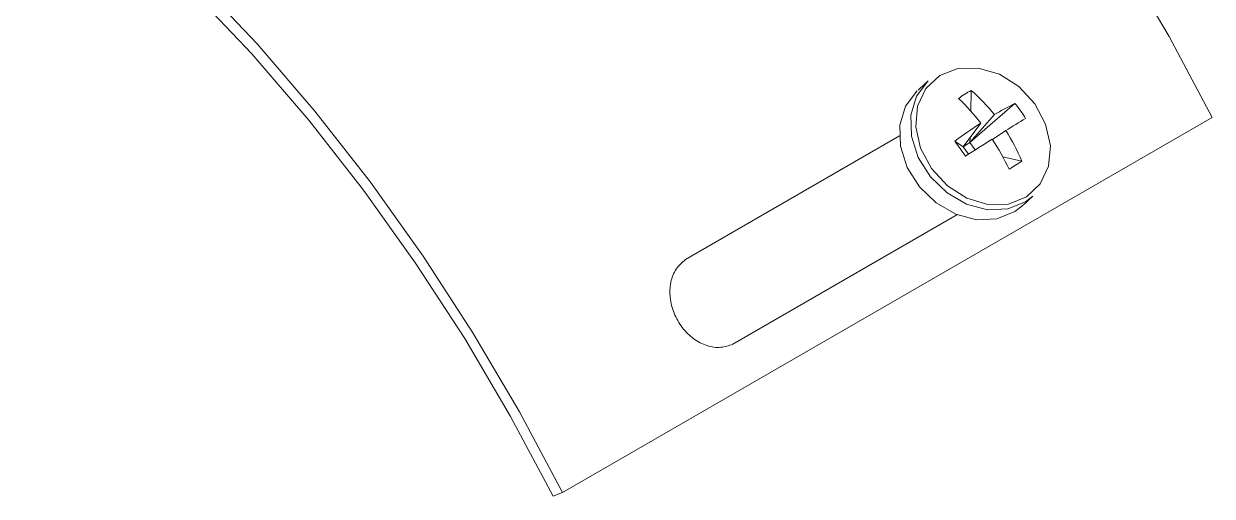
# Model space of a CAD drawing. Extents: x 12.1 to 108.7, y 1 to 80.4.
# Drawn here: x 73.667 to 76.125, y 61.513 to 62.49 of the extents above; entities that cross this region are included whole.
import ezdxf

# ---------------------------------------------------------------- set-up
doc = ezdxf.new("R2010")
doc.units = 0
doc.header["$MEASUREMENT"] = 0
doc.linetypes.add('SLD-Solid', pattern=[0])
doc.layers.add('OBJECT', color=7, linetype='CONTINUOUS')

msp = doc.modelspace()

# ---------------------------------------------------------------- linework, layer by layer
at = {"layer": 'OBJECT', "linetype": 'SLD-Solid', "lineweight": 15}
for p, q in [((75.6266, 62.3518), (75.6255, 62.3093)), ((75.7168, 62.325), (75.6238, 62.2441)), ((74.7815, 61.5204), (76.125, 62.296)), ((75.6096, 62.2352), (75.6464, 62.2842)), ((75.6745, 62.3018), (75.6238, 62.2441)), ((75.4781, 62.2577), (75.0353, 62.0021)), ((75.6705, 62.2505), (75.6981, 62.2688)), ((75.5925, 62.247), (75.6096, 62.2352)), ((75.6096, 62.2352), (75.6238, 62.2441)), ((75.6096, 62.2352), (75.6206, 62.2199)), ((75.6241, 62.2544), (75.6238, 62.2441)), ((75.6347, 62.2289), (75.6238, 62.2441)), ((75.7311, 62.2058), (75.6919, 62.2147)), ((75.7164, 62.1013), (75.7315, 62.1127)), ((75.7391, 62.1219), (75.7542, 62.1333)), ((75.1335, 61.8272), (75.5971, 62.0948)), ((74.7815, 61.5204), (74.7618, 61.513))]:
    msp.add_line(p, q, dxfattribs=at)
at = {"layer": 'OBJECT', "linetype": 'SLD-Solid', "lineweight": 15, "flags": 128}
for points in [[(73.4695, 63.976), (73.5001, 63.9928), (73.6005, 64.0374), (73.7073, 64.0694), (73.8198, 64.0886), (73.9374, 64.095), (74.0596, 64.0884), (74.1855, 64.0689), (74.3145, 64.0367), (74.4458, 63.9918), (74.5788, 63.9346), (74.7127, 63.8654), (74.8467, 63.7845), (74.9802, 63.6925), (75.1123, 63.5898), (75.2423, 63.4769), (75.3695, 63.3546), (75.4932, 63.2235), (75.6127, 63.0843), (75.7274, 62.9379), (75.8365, 62.7849), (75.9395, 62.6264), (76.0359, 62.4631), (76.125, 62.296)], [(71.9873, 63.1005), (72.0631, 63.1603), (72.1566, 63.2172), (72.257, 63.2618), (72.3638, 63.2938), (72.4763, 63.313), (72.5939, 63.3194), (72.7161, 63.3128), (72.842, 63.2933), (72.971, 63.2611), (73.1023, 63.2162), (73.2353, 63.159), (73.3692, 63.0898), (73.5032, 63.009), (73.6367, 62.9169), (73.7688, 62.8142), (73.8988, 62.7013), (74.026, 62.579), (74.1497, 62.4479), (74.2692, 62.3088), (74.3839, 62.1623), (74.493, 62.0094), (74.596, 61.8508), (74.6924, 61.6875), (74.7815, 61.5204)], [(72.4851, 63.2798), (72.4893, 63.2803), (72.6053, 63.2865), (72.7257, 63.28), (72.8498, 63.2608), (72.977, 63.229), (73.1065, 63.1848), (73.2376, 63.1284), (73.3696, 63.0602), (73.5017, 62.9805), (73.6333, 62.8897), (73.7635, 62.7885), (73.8917, 62.6772), (74.0171, 62.5567), (74.139, 62.4274), (74.2568, 62.2902), (74.3699, 62.1458), (74.4774, 61.9951), (74.579, 61.8388), (74.674, 61.6778), (74.7618, 61.513)], [(75.7408, 62.1317), (75.7694, 62.1585), (75.7864, 62.195), (75.7902, 62.2376), (75.7804, 62.2821), (75.7579, 62.3242), (75.7249, 62.3597), (75.6847, 62.3852), (75.6412, 62.3981), (75.5987, 62.3972), (75.5613, 62.3827), (75.5326, 62.3558), (75.5156, 62.3193), (75.5118, 62.2767), (75.5217, 62.2322), (75.5442, 62.1902), (75.5772, 62.1547), (75.6174, 62.1292), (75.6609, 62.1162), (75.7034, 62.1171), (75.7408, 62.1317)], [(75.5374, 62.3714), (75.5369, 62.371), (75.5135, 62.3397), (75.5018, 62.3006), (75.5029, 62.2573), (75.5167, 62.2135), (75.542, 62.1732), (75.5765, 62.1399), (75.6171, 62.1166), (75.6603, 62.1053), (75.7022, 62.1072), (75.7391, 62.1219)], [(75.5147, 62.3508), (75.5143, 62.3504), (75.4908, 62.3191), (75.4791, 62.28), (75.4802, 62.2366), (75.494, 62.1928), (75.5193, 62.1525), (75.5538, 62.1192), (75.5944, 62.0959), (75.6376, 62.0847), (75.6795, 62.0865), (75.7164, 62.1013)]]:
    msp.add_lwpolyline(points, dxfattribs=at)
at = {"layer": 'OBJECT', "linetype": 'SLD-Solid', "lineweight": 15}
for centre, radius, start, end in [((75.7376, 62.1457), 0.2341, 118.3076, 125.8986), ((75.2807, 62.0012), 0.4624, 37.7397, 46.2726), ((75.3863, 62.0735), 0.3677, 38.3784, 49.1794), ((75.943, 61.8609), 0.5162, 115.9823, 121.3387), ((75.52, 62.1608), 0.2563, 31.3323, 39.8157), ((76.3555, 61.2002), 1.2954, 123.19, 126.087), ((78.9109, 57.1353), 6.056, 121.58602, 122.04013), ((75.3622, 62.0531), 0.3992, 22.4813, 32.7047), ((79.2138, 64.8138), 4.4387, 215.3293, 215.8187), ((83.9351, 49.1235), 15.5129, 122.1942, 122.43643), ((75.2455, 61.9719), 0.5082, 25.3357, 33.3478), ((75.5567, 62.4546), 0.3039, 299.1801, 305.026)]:
    msp.add_arc(centre, radius, start, end, dxfattribs=at)
for points in [[(75.5374, 62.3714), (75.5167, 62.3526)], [(75.7315, 62.1127), (75.7542, 62.1333)]]:
    msp.add_open_spline(points, degree=1, dxfattribs=at)
msp.add_open_spline([(75.0353, 62.0021), (75.0284, 61.996), (75.0145, 61.9837), (75.0039, 61.9555), (75.0024, 61.9237), (75.0108, 61.8908), (75.0279, 61.8609), (75.0518, 61.8372), (75.0798, 61.8229), (75.1085, 61.8186), (75.1254, 61.8244), (75.1335, 61.8272)], degree=3, knots=[0, 0, 0, 0, 0.111406, 0.222795, 0.334613, 0.447009, 0.559577, 0.671925, 0.783947, 0.895763, 1, 1, 1, 1], dxfattribs=at)

doc.saveas('drawing.dxf')
